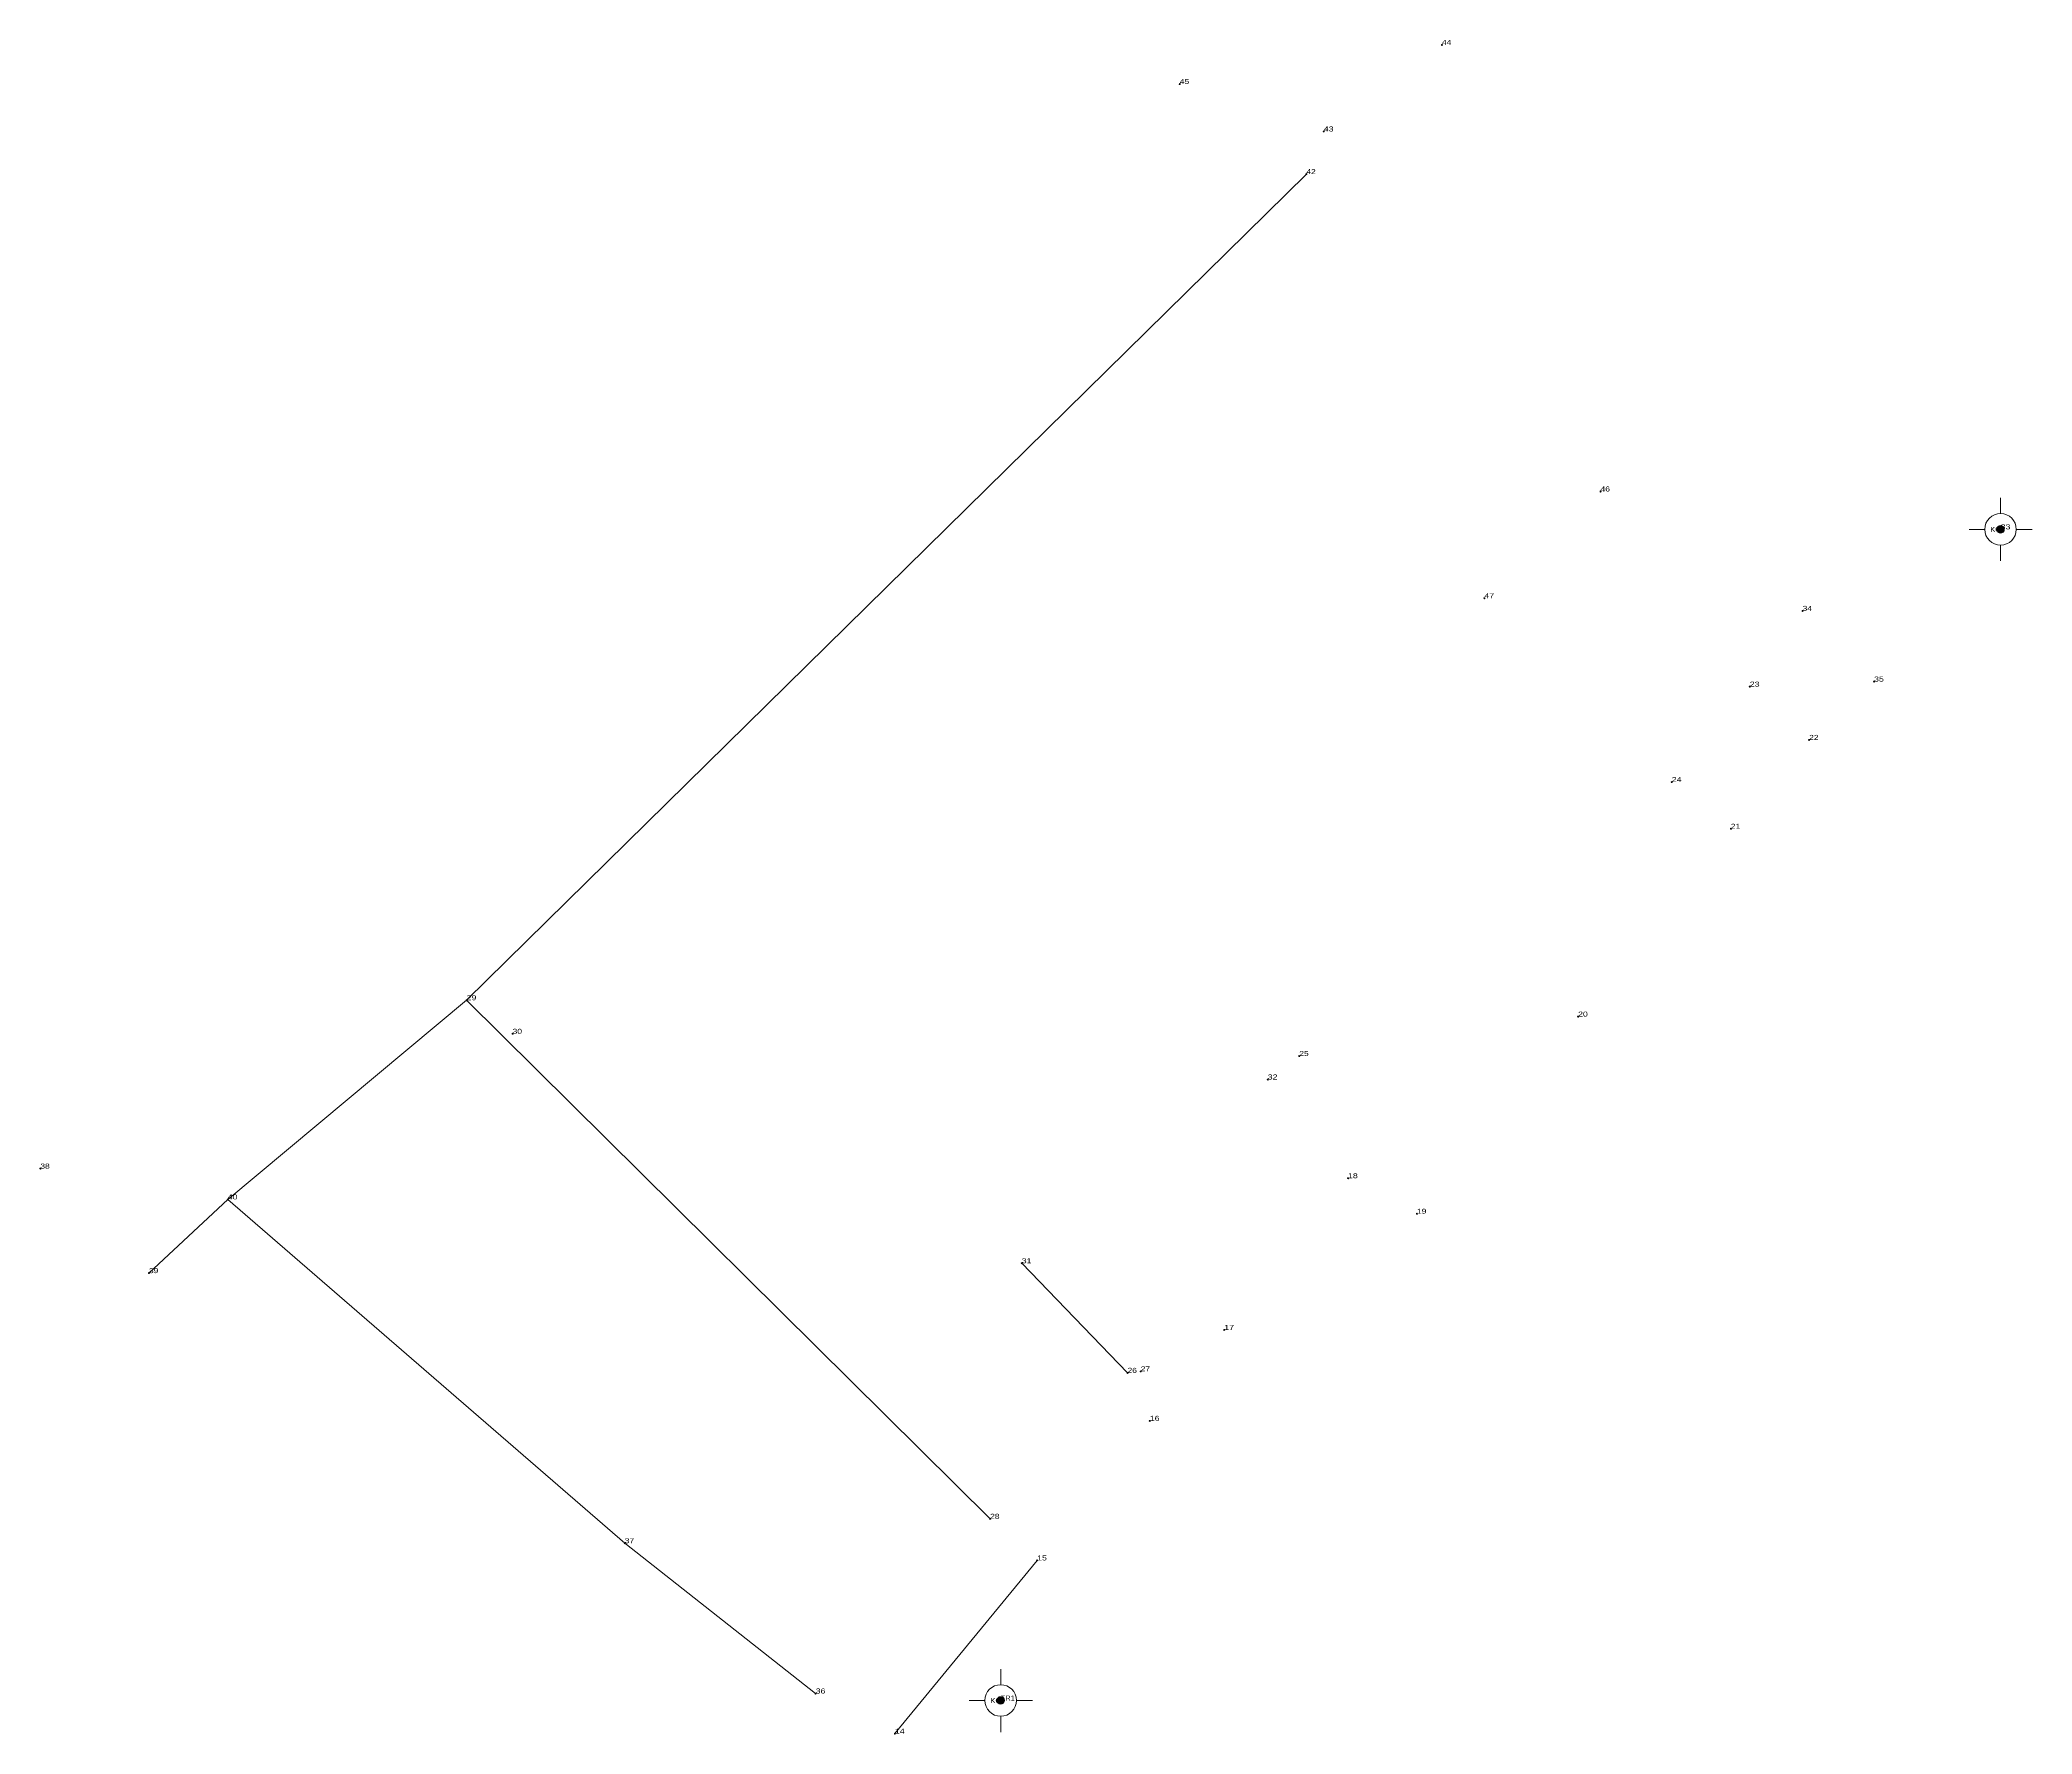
# Model space of a CAD drawing. Header units: metres. Extents: x 551749 to 551933, y 1840733 to 1840918.
# Drawn here: x 551758 to 551836.9, y 1840783.4 to 1840850.5 of the extents above; entities that cross this region are included whole.
import ezdxf
from ezdxf.enums import TextEntityAlignment as Align

# ---------------------------------------------------------------- set-up
doc = ezdxf.new("R2010")
doc.units = ezdxf.units.M
doc.header["$LTSCALE"] = 0.08
doc.header["$PDMODE"] = 32
doc.header["$PDSIZE"] = 0.04
doc.layers.add('12', color=7, linetype='Continuous')
doc.layers.add('9', color=7, linetype='Continuous')
doc.layers.add('32', color=7, linetype='Continuous', lineweight=13)
doc.layers.add('7', color=7, linetype='Continuous', lineweight=13)

msp = doc.modelspace()

# ---------------------------------------------------------------- hatches: boundary and pattern name
at = {"layer": '7'}
for points in [[(551835.66747, 1840830.93852, 1), (551835.66747, 1840831.23852, 1)], [(551796.07647, 1840784.55452, 1), (551796.07647, 1840784.85452, 1)]]:
    msp.add_hatch(color=256, dxfattribs=at).paths.add_polyline_path(points)

# ---------------------------------------------------------------- linework, layer by layer
at = {"layer": '32'}
for p, q in [((551774.93, 1840812.44), (551808.18, 1840845.16)), ((551774.93, 1840812.44), (551765.47, 1840804.55)), ((551774.93, 1840812.44), (551795.66, 1840791.9)), ((551762.35, 1840801.63), (551765.47, 1840804.55)), ((551796.91, 1840802.02), (551801.1, 1840797.68)), ((551791.89, 1840783.39), (551797.52, 1840790.25))]:
    msp.add_line(p, q, dxfattribs=at)
msp.add_lwpolyline([(551765.47, 1840804.55), (551781.19, 1840790.93), (551788.75, 1840784.98)], dxfattribs=at)
at = {"layer": '7'}
for p, q in [((551835.67, 1840831.71), (551835.67, 1840832.34)), ((551835.04, 1840831.09), (551834.42, 1840831.09)), ((551835.67, 1840829.84), (551835.67, 1840830.46)), ((551836.92, 1840831.09), (551836.29, 1840831.09)), ((551796.08, 1840785.33), (551796.08, 1840785.95)), ((551795.45, 1840784.7), (551794.83, 1840784.7)), ((551797.33, 1840784.7), (551796.7, 1840784.7)), ((551796.08, 1840783.45), (551796.08, 1840784.08))]:
    msp.add_line(p, q, dxfattribs=at)
for centre, radius in [((551835.66747, 1840831.08852), 0.625), ((551835.66747, 1840831.08852), 0.15), ((551796.07647, 1840784.70452), 0.625), ((551796.07647, 1840784.70452), 0.15)]:
    msp.add_circle(centre, radius, dxfattribs=at)
for p in [(551813.55, 1840850.28), (551803.17, 1840848.73), (551808.87, 1840846.85), (551808.18, 1840845.16), (551819.83, 1840832.59), (551815.23, 1840828.36), (551827.83, 1840827.86), (551825.74, 1840824.86), (551830.66, 1840825.06), (551828.09, 1840822.75), (551822.65, 1840821.08), (551824.99, 1840819.23), (551774.93, 1840812.44), (551818.94, 1840811.79), (551776.75, 1840811.11), (551807.9, 1840810.23), (551806.65, 1840809.3), (551758.05, 1840805.77), (551809.83, 1840805.39), (551765.47, 1840804.55), (551812.56, 1840803.98), (551796.91, 1840802.02), (551762.35, 1840801.63), (551804.93, 1840799.38), (551801.1, 1840797.68), (551801.62, 1840797.74), (551801.98, 1840795.78), (551795.66, 1840791.9), (551781.19, 1840790.93), (551797.52, 1840790.25), (551788.75, 1840784.98), (551791.89, 1840783.39)]:
    msp.add_point(p, dxfattribs=at)

# ---------------------------------------------------------------- texts
at = {"layer": '12'}
for s, width, p in [('44', 1.25, (551813.55, 1840850.28)), ('45', 1.25, (551803.17, 1840848.73)), ('43', 1.3, (551808.87, 1840846.85)), ('42', 1.25, (551808.18, 1840845.16)), ('46', 1.25, (551819.83, 1840832.59)), ('47', 1.3, (551815.23, 1840828.36)), ('34', 1.25, (551827.83, 1840827.86)), ('23', 1.3, (551825.74, 1840824.86)), ('35', 1.3, (551830.66, 1840825.06)), ('22', 1.25, (551828.09, 1840822.75)), ('24', 1.3, (551822.65, 1840821.08)), ('21', 1.25, (551824.99, 1840819.23)), ('29', 1.3, (551774.93, 1840812.44)), ('20', 1.3, (551818.94, 1840811.79)), ('30', 1.25, (551776.75, 1840811.11)), ('25', 1.25, (551807.9, 1840810.23)), ('32', 1.3, (551806.65, 1840809.3)), ('38', 1.25, (551758.05, 1840805.77)), ('18', 1.3, (551809.83, 1840805.39)), ('40', 1.3, (551765.47, 1840804.55)), ('19', 1.25, (551812.56, 1840803.98)), ('31', 1.3, (551796.91, 1840802.02)), ('39', 1.25, (551762.35, 1840801.63)), ('17', 1.3, (551804.93, 1840799.38)), ('26', 1.25, (551801.1, 1840797.68)), ('27', 1.25, (551801.62, 1840797.74)), ('16', 1.3, (551801.98, 1840795.78)), ('28', 1.25, (551795.66, 1840791.9)), ('37', 1.25, (551781.19, 1840790.93)), ('15', 1.3, (551797.52, 1840790.25)), ('36', 1.3, (551788.75, 1840784.98)), ('14', 1.3, (551791.89, 1840783.39))]:
    msp.add_text(s, height=0.2, dxfattribs=dict(at, width=width)).set_placement(p)
at = {"layer": '7'}
for s, width, p in [('33', 1.3, (551835.67, 1840831.09)), ('TR1', 1.1, (551796.08, 1840784.7))]:
    msp.add_text(s, height=0.2, dxfattribs=dict(at, width=width)).set_placement(p)
at = {"layer": '9', "width": 1.1}
for p in [(551835.67, 1840830.99), (551796.08, 1840784.6)]:
    msp.add_text('KC', height=0.2, dxfattribs=at).set_placement(p, align=Align.RIGHT)

doc.saveas('drawing.dxf')
